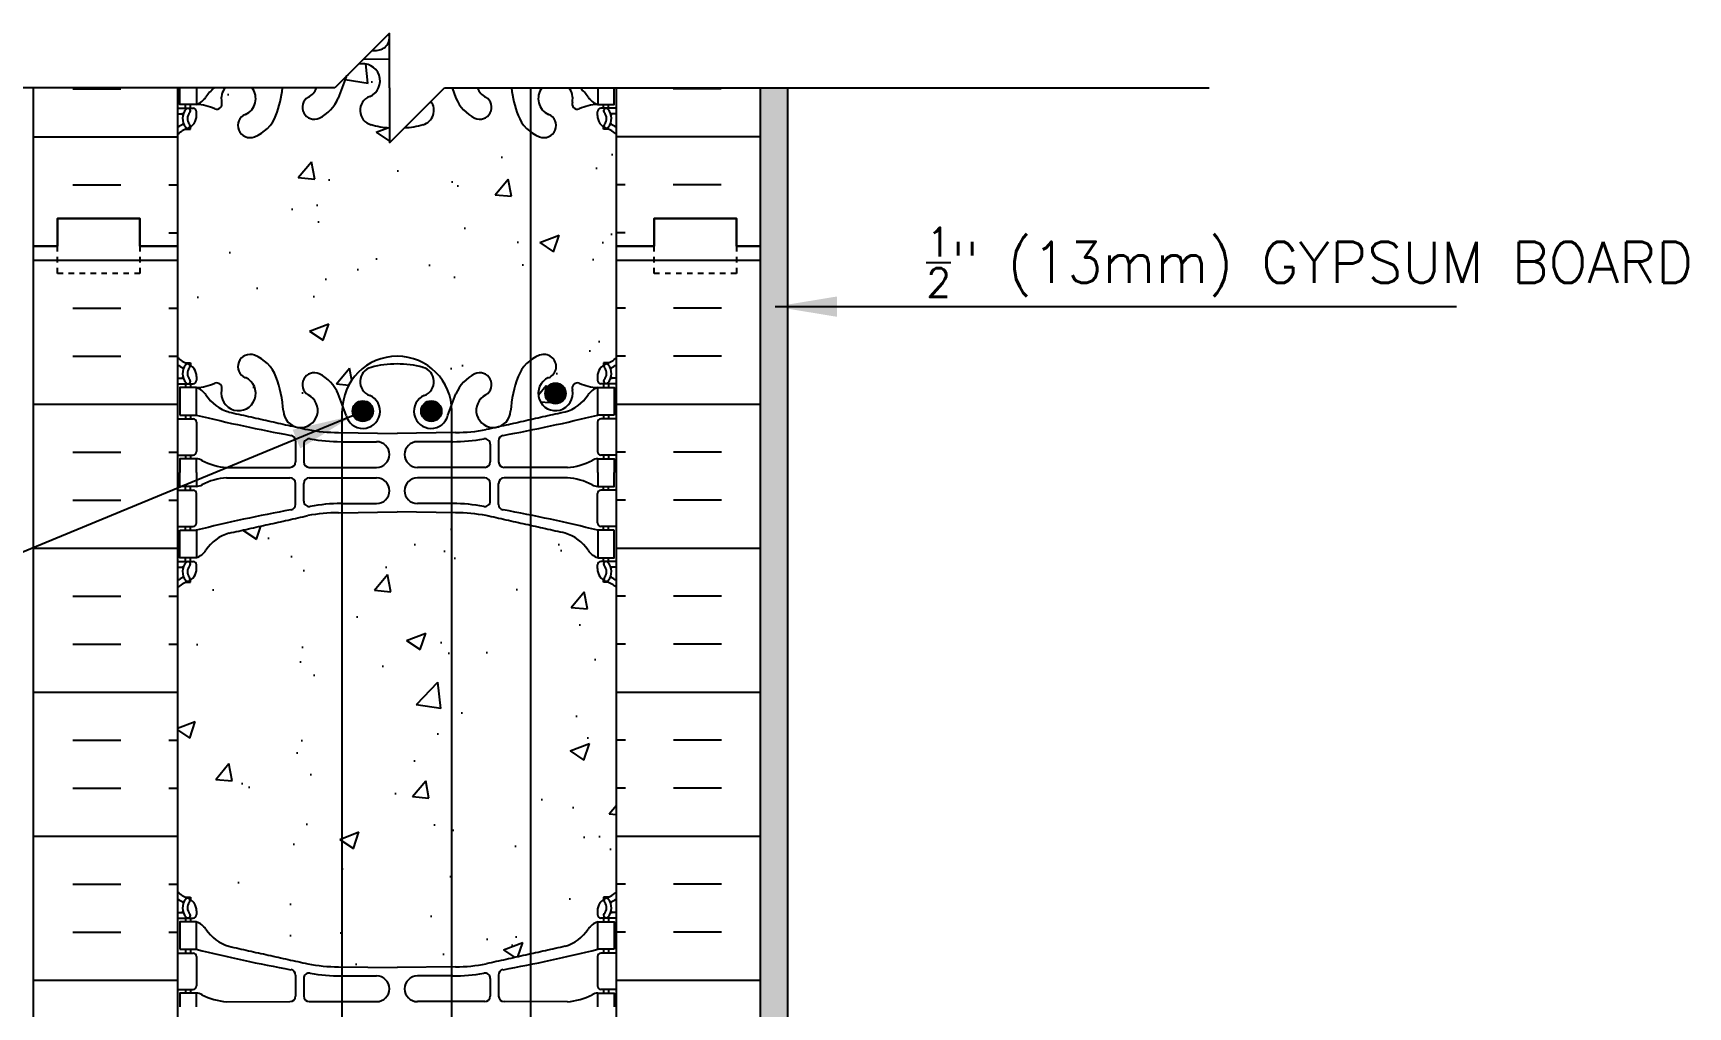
# Model space of a CAD drawing. Header units: inches. Extents: x 332.4 to 386.1, y 47.6 to 96.9.
# Drawn here: x 355.31 to 385.48, y 79.19 to 96.94 of the extents above; entities that cross this region are included whole.
import ezdxf

# ---------------------------------------------------------------- set-up
doc = ezdxf.new("R2010")
doc.units = ezdxf.units.IN
doc.header["$MEASUREMENT"] = 0
doc.linetypes.add('DASHED2', pattern=[0.375, 0.25, -0.125])
for name, color, linetype in [('HATCH', 12, 'Continuous'), ('line25', 2, 'Continuous'), ('LINE3', 3, 'Continuous'), ('LINE50', 5, 'Continuous'), ('LINE9', 9, 'Continuous'), ('TEXT', 4, 'Continuous'), ('Web_Edge', 9, 'Continuous')]:
    doc.layers.add(name, color=color, linetype=linetype)
doc.styles.add('DIM', font='romans.shx', dxfattribs={"width": 0.7})
doc.styles.add('ROMANS', font='romans.shx', dxfattribs={"height": 0.75})
doc.dimstyles.new('ext_12', dxfattribs={"dimscale": 12, "dimtxt": 0.09375, "dimasz": 0.09375, "dimexe": 0.09375, "dimexo": 0.0625, "dimgap": 0.0625, "dimtad": 1, "dimdec": 1, "dimzin": 3, "dimdsep": 46, "dimlunit": 4, "dimtxsty": 'DIM', "dimcen": 0.09, "dimdle": 0.09375, "dimclrt": 4, "dimadec": 0, "dimazin": 0, "dimtfac": 1, "dimtdec": 1, "dimtmove": 2, "dimatfit": 3, "dimfxl": 1, "dimfrac": 2, "dimtolj": 1, "dimtzin": 0, "dimarcsym": 0})

msp = doc.modelspace()

# ---------------------------------------------------------------- hatches: boundary and pattern name
at = {"layer": 'HATCH'}
h = msp.add_hatch(dxfattribs=at)
h.set_pattern_fill('AR-CONC', color=256, scale=0.5)
h.set_pattern_definition([(50, (0, 0), (3.5863, -0.31376), [0.375, -4.125]), (355, (0, 0), (-0.693757, 3.76096), [0.3, -3.3]), (100.4514, (0.299, -0.026), (2.892544, 3.4472), [0.3187, -3.50571]), (46.1842, (0, 1), (5.336207, -0.827596), [0.5625, -6.1875]), (96.6356, (0.4447, 0.931), (4.67331, 4.87059), [0.47805, -5.25857]), (351.1842, (0, 1), (4.67331, 4.87059), [0.45, -4.95]), (21, (0.5, 0.75), (2.984535, -2.013094), [0.375, -4.125]), (326, (0.5, 0.75), (1.216577, 3.62575), [0.3, -3.3]), (71.4514, (0.7487, 0.5822), (4.201112, 1.612656), [0.3187, -3.50571]), (37.5, (0, 0), (0.0607993, 1.6644693), [0, -3.26, 0, -3.35, 0, -3.3125]), (7.5, (0, 0), (1.315348, 1.9720586), [0, -1.91, 0, -3.185, 0, -1.2625]), (327.5, (-1.115, 0), (2.669112, -0.1127744), [0, -1.25, 0, -3.9, 0, -5.175]), (317.5, (-1.615, 0), (2.915931, 0.500525), [0, -1.625, 0, -2.59, 0, -3.675])])
h.paths.add_polyline_path([(364.386, 95.136, -0.142884), (364.156, 95.437, -0.054582), (364.034, 95.937), (363.415, 95.937, 0.189085), (363.57, 95.768, -0.940793), (363.366, 95.385, -0.173075), (363.02, 95.752), (362.952, 95.937), (362.813, 95.937), (362.567, 95.69, -0.536042), (362.423, 95.268, -0.048703), (362.087, 95.21), (361.813, 94.937), (361.813, 95.21, -0.049122), (361.475, 95.268, -0.734872), (361.451, 95.779, 0.923126), (361.246, 96.369), (361.023, 96.146), (360.877, 95.752, -0.173075), (360.531, 95.385, -0.940793), (360.328, 95.768, 0.189085), (360.483, 95.937), (359.864, 95.937, -0.054582), (359.741, 95.437, -0.21345), (359.349, 95.048, -1), (359.186, 95.456, 0.489775), (359.305, 95.937), (358.813, 95.937, 0.219854), (358.752, 95.681, -0.669601), (358.619, 95.561, 0.085348), (358.29, 95.636), (358.185, 95.636), (358.185, 95.566), (358.232, 95.566, -0.414214), (358.295, 95.504), (358.295, 95.436, -0.249069), (358.185, 95.229), (358.185, 95.188), (358.095, 95.188, 0.088416), (357.949, 95.09), (357.949, 93.056), (357.949, 91.021, 0.088416), (358.095, 90.924), (358.185, 90.924), (358.185, 90.882, -0.249069), (358.295, 90.675), (358.295, 90.608, -0.414214), (358.232, 90.545), (358.185, 90.545), (358.185, 90.475), (358.29, 90.475, 0.085348), (358.619, 90.551, -0.669601), (358.752, 90.431, 2.087231), (359.186, 90.655, -1), (359.349, 91.064, -0.21345), (359.741, 90.675, -0.069923), (359.878, 90.031, 1.702394), (360.328, 90.343, -0.940793), (360.531, 90.727, -0.173075), (360.877, 90.36), (360.955, 90.149, -0.384362), (361.95, 91.046, -0.382916), (362.944, 90.154), (363.02, 90.36, -0.173075), (363.366, 90.727, -0.940793), (363.57, 90.343, 1.702394), (364.019, 90.031, -0.069923), (364.156, 90.675, -0.142884), (364.386, 90.976)])
h.paths.add_polyline_path([(365.949, 95.09, 0.088416), (365.803, 95.188), (365.713, 95.188), (365.713, 95.229, -0.249069), (365.603, 95.436), (365.603, 95.504, -0.414214), (365.665, 95.566), (365.713, 95.566), (365.713, 95.636), (365.608, 95.636, 0.085348), (365.278, 95.561, -0.669601), (365.146, 95.681, 0.219854), (365.085, 95.937), (364.592, 95.937, 0.489775), (364.712, 95.456, -1), (364.548, 95.048, -0.068477), (364.386, 95.136), (364.386, 90.976, -0.068477), (364.548, 91.064, -1), (364.712, 90.655, 2.087231), (365.146, 90.431, -0.669601), (365.278, 90.551, 0.085348), (365.608, 90.475), (365.713, 90.475), (365.713, 90.545), (365.665, 90.545, -0.414214), (365.603, 90.608), (365.603, 90.675, -0.249069), (365.713, 90.882), (365.713, 90.924), (365.803, 90.924, 0.088416), (365.949, 91.021), (365.949, 93.056)])
h.paths.add_polyline_path([(365.026, 90.369, -1), (364.651, 90.369, -1)], flags=16)
edge = h.paths.add_edge_path()
edge.add_arc((360.877, 85.21), 2.984, 88.5984, 100.7454)
edge.add_spline(control_points=[(360.321, 88.141), (358.883, 87.821)], knot_values=[0, 0, 1, 1], degree=1, periodic=0)
edge.add_arc((359.09, 87.107), 0.743, 106.1893, 145.772)
edge.add_arc((358.167, 87.718), 0.364, 289.6613, 327.9576, ccw=False)
edge.add_line((358.29, 87.375), (358.232, 87.305))
edge.add_arc((358.232, 87.243), 0.0625, 0, 90, ccw=False)
edge.add_line((358.295, 87.243), (358.295, 87.175))
edge.add_arc((358.045, 87.175), 0.25, 304.0558, 360, ccw=False)
edge.add_line((358.185, 86.968), (358.185, 86.926))
edge.add_line((358.185, 86.926), (358.095, 86.926))
edge.add_arc((358.295, 86.468), 0.5, 113.5782, 133.7891)
edge.add_line((357.949, 86.829), (357.949, 84.731))
edge.add_line((357.949, 84.731), (360.95, 84.731))
edge.add_line((360.95, 84.731), (360.95, 88.193))
edge = h.paths.add_edge_path()
edge.add_line((360.95, 84.731), (357.949, 84.731))
edge.add_line((357.949, 84.731), (357.949, 81.283))
edge.add_arc((358.295, 81.644), 0.5, 226.2109, 246.4218)
edge.add_line((358.095, 81.185), (358.185, 81.185))
edge.add_line((358.185, 81.185), (358.185, 81.144))
edge.add_arc((358.045, 80.936), 0.25, 0, 55.9442, ccw=False)
edge.add_line((358.295, 80.936), (358.295, 80.869))
edge.add_arc((358.232, 80.869), 0.0625, -90, 0, ccw=False)
edge.add_line((358.232, 80.806), (358.29, 80.736))
edge.add_arc((358.167, 80.394), 0.364, 32.0424, 70.3387, ccw=False)
edge.add_arc((359.09, 81.005), 0.743, 214.228, 253.8107)
edge.add_spline(control_points=[(358.883, 80.291), (360.321, 79.971)], knot_values=[0, 0, 1, 1], degree=1, periodic=0)
edge.add_arc((360.877, 82.902), 2.984, 259.2546, 271.4016)
edge.add_line((360.95, 79.919), (360.95, 84.731))
h.paths.add_polyline_path([(362.95, 84.731), (360.95, 84.731), (360.95, 79.917), (361.949, 79.903), (362.95, 79.917)])
h.paths.add_polyline_path([(362.95, 88.194), (361.949, 88.209), (360.95, 88.194), (360.95, 84.731), (362.95, 84.731)])
edge = h.paths.add_edge_path()
edge.add_spline(control_points=[(364.386, 87.961), (363.577, 88.141)], knot_values=[0.436867, 0.436867, 1, 1], degree=1, periodic=0)
edge.add_arc((363.02, 85.21), 2.984, 79.2546, 91.3558)
edge.add_line((362.95, 88.193), (362.95, 84.731))
edge.add_line((362.95, 84.731), (363.306, 84.731))
edge.add_line((363.306, 84.731), (364.386, 84.731))
edge.add_line((364.386, 84.731), (364.386, 87.961))
edge = h.paths.add_edge_path()
edge.add_line((364.386, 84.731), (363.306, 84.731))
edge.add_line((363.306, 84.731), (362.95, 84.731))
edge.add_line((362.95, 84.731), (362.95, 79.919))
edge.add_arc((363.02, 82.902), 2.984, 268.6442, 280.7454)
edge.add_spline(control_points=[(363.577, 79.971), (364.386, 80.151)], knot_values=[0.436867, 0.436867, 1, 1], degree=1, periodic=0)
edge.add_line((364.386, 80.151), (364.386, 84.731))
edge = h.paths.add_edge_path()
edge.add_arc((365.603, 86.468), 0.5, 46.2109, 66.4218)
edge.add_line((365.803, 86.926), (365.713, 86.926))
edge.add_line((365.713, 86.926), (365.713, 86.968))
edge.add_arc((365.853, 87.175), 0.25, 180, 235.9442, ccw=False)
edge.add_line((365.603, 87.175), (365.603, 87.243))
edge.add_arc((365.665, 87.243), 0.0625, 90, 180, ccw=False)
edge.add_line((365.665, 87.305), (365.608, 87.375))
edge.add_arc((365.73, 87.718), 0.364, 212.0424, 250.3387, ccw=False)
edge.add_arc((364.807, 87.107), 0.743, 34.228, 73.8107)
edge.add_spline(control_points=[(365.014, 87.821), (364.386, 87.961)], knot_values=[0, 0, 0.436867, 0.436867], degree=1, periodic=0)
edge.add_line((364.386, 87.961), (364.386, 80.151))
edge.add_spline(control_points=[(364.386, 80.151), (365.014, 80.291)], knot_values=[0, 0, 0.436867, 0.436867], degree=1, periodic=0)
edge.add_arc((364.807, 81.005), 0.743, 286.1893, 325.772)
edge.add_arc((365.73, 80.394), 0.364, 109.6613, 147.9576, ccw=False)
edge.add_line((365.608, 80.736), (365.665, 80.806))
edge.add_arc((365.665, 80.869), 0.0625, 180, 270, ccw=False)
edge.add_line((365.603, 80.869), (365.603, 80.936))
edge.add_arc((365.853, 80.936), 0.25, 124.0558, 180, ccw=False)
edge.add_line((365.713, 81.144), (365.713, 81.185))
edge.add_line((365.713, 81.185), (365.803, 81.185))
edge.add_arc((365.603, 81.644), 0.5, 293.5782, 313.7891)
edge.add_line((365.949, 81.283), (365.949, 86.829))
edge = h.paths.add_edge_path()
edge.add_arc((360.877, 67.21), 2.984, 88.5984, 100.7454)
edge.add_spline(control_points=[(360.321, 70.141), (358.883, 69.821)], knot_values=[0, 0, 1, 1], degree=1, periodic=0)
edge.add_arc((359.09, 69.107), 0.743, 106.1893, 145.772)
edge.add_arc((358.167, 69.718), 0.364, 289.6613, 327.9576, ccw=False)
edge.add_line((358.29, 69.375), (358.232, 69.305))
edge.add_arc((358.232, 69.243), 0.0625, 0, 90, ccw=False)
edge.add_line((358.295, 69.243), (358.295, 69.175))
edge.add_arc((358.045, 69.175), 0.25, 304.0558, 360, ccw=False)
edge.add_line((358.185, 68.968), (358.185, 68.926))
edge.add_line((358.185, 68.926), (358.095, 68.926))
edge.add_arc((358.295, 68.468), 0.5, 113.5782, 133.7891)
edge.add_line((357.949, 68.829), (357.949, 63.283))
edge.add_arc((358.295, 63.644), 0.5, 226.2109, 246.4218)
edge.add_line((358.095, 63.185), (358.185, 63.185))
edge.add_line((358.185, 63.185), (358.185, 63.144))
edge.add_arc((358.045, 62.936), 0.25, 0, 55.9442, ccw=False)
edge.add_line((358.295, 62.936), (358.295, 62.869))
edge.add_arc((358.232, 62.869), 0.0625, -90, 0, ccw=False)
edge.add_line((358.232, 62.806), (358.29, 62.736))
edge.add_arc((358.167, 62.394), 0.364, 32.0424, 70.3387, ccw=False)
edge.add_arc((359.09, 63.005), 0.743, 214.228, 253.8107)
edge.add_spline(control_points=[(358.883, 62.291), (360.321, 61.971)], knot_values=[0, 0, 1, 1], degree=1, periodic=0)
edge.add_arc((360.877, 64.902), 2.984, 259.2546, 271.4016)
edge.add_line((360.95, 61.919), (360.95, 70.193))
h.paths.add_polyline_path([(361.949, 70.209), (360.95, 70.194), (360.95, 61.917), (361.949, 61.903)])
h.paths.add_polyline_path([(362.95, 70.194), (361.949, 70.209), (361.949, 61.903), (362.95, 61.917)])
edge = h.paths.add_edge_path()
edge.add_spline(control_points=[(364.386, 69.961), (363.577, 70.141)], knot_values=[0.436867, 0.436867, 1, 1], degree=1, periodic=0)
edge.add_arc((363.02, 67.21), 2.984, 79.2546, 91.3558)
edge.add_line((362.95, 70.193), (362.95, 61.919))
edge.add_arc((363.02, 64.902), 2.984, 268.6442, 280.7454)
edge.add_spline(control_points=[(363.577, 61.971), (364.386, 62.151)], knot_values=[0.436867, 0.436867, 1, 1], degree=1, periodic=0)
edge.add_line((364.386, 62.151), (364.386, 69.961))
edge = h.paths.add_edge_path()
edge.add_arc((365.603, 68.468), 0.5, 46.2109, 66.4218)
edge.add_line((365.803, 68.926), (365.713, 68.926))
edge.add_line((365.713, 68.926), (365.713, 68.968))
edge.add_arc((365.853, 69.175), 0.25, 180, 235.9442, ccw=False)
edge.add_line((365.603, 69.175), (365.603, 69.243))
edge.add_arc((365.665, 69.243), 0.0625, 90, 180, ccw=False)
edge.add_line((365.665, 69.305), (365.608, 69.375))
edge.add_arc((365.73, 69.718), 0.364, 212.0424, 250.3387, ccw=False)
edge.add_arc((364.807, 69.107), 0.743, 34.228, 73.8107)
edge.add_spline(control_points=[(365.014, 69.821), (364.386, 69.961)], knot_values=[0, 0, 0.436867, 0.436867], degree=1, periodic=0)
edge.add_line((364.386, 69.961), (364.386, 62.151))
edge.add_spline(control_points=[(364.386, 62.151), (365.014, 62.291)], knot_values=[0, 0, 0.436867, 0.436867], degree=1, periodic=0)
edge.add_arc((364.807, 63.005), 0.743, 286.1893, 325.772)
edge.add_arc((365.73, 62.394), 0.364, 109.6613, 147.9576, ccw=False)
edge.add_line((365.608, 62.736), (365.665, 62.806))
edge.add_arc((365.665, 62.869), 0.0625, 180, 270, ccw=False)
edge.add_line((365.603, 62.869), (365.603, 62.936))
edge.add_arc((365.853, 62.936), 0.25, 124.0558, 180, ccw=False)
edge.add_line((365.713, 63.144), (365.713, 63.185))
edge.add_line((365.713, 63.185), (365.803, 63.185))
edge.add_arc((365.603, 63.644), 0.5, 293.5782, 313.7891)
edge.add_line((365.949, 63.283), (365.949, 68.829))
h = msp.add_hatch(dxfattribs=at)
h.set_pattern_fill('AR-SAND', color=256, scale=0.25, angle=45, style=0)
h.set_pattern_definition([(82.5, (136.926, -4.07827), (-0.3517533, 0.3294818), [0, -0.38, 0, -0.425, 0, -0.40625]), (52.5, (136.926, -4.0783), (-0.1860344, 0.811745), [0, -0.205, 0, -0.3425, 0, -0.13125]), (12.5, (136.70857, -4.2957), (0.5495073, 0.5515081), [0, -0.125, 0, -0.45, 0, -0.5875]), (2.5, (136.7086, -4.2957), (0.3762605, 0.6865657), [0, -0.0625, 0, -0.295, 0, -0.3375])])
h.paths.add_polyline_path([(369.074, 95.937), (368.574, 95.937), (368.574, 93.056), (368.574, 75.056), (368.574, 60.556), (369.074, 60.556)])
h = msp.add_hatch(dxfattribs=at)
h.set_pattern_fill('INSUL', color=256, scale=7, style=0)
h.set_pattern_definition([(0, (-2568.213, -321.9536), (0, 2.625), []), (0, (-2568.213, -321.0786), (0, 2.625), [0.875, -0.875]), (0, (-2568.213, -320.2036), (0, 2.625), [0.875, -0.875])])
h.paths.add_polyline_path([(355.324, 75.056), (355.761, 75.056), (355.761, 75.556), (357.261, 75.556), (357.261, 75.056), (357.949, 75.056), (357.949, 93.056), (357.261, 93.056), (357.261, 93.556), (355.761, 93.556), (355.761, 93.056), (355.324, 93.056)])
h = msp.add_hatch(dxfattribs=at)
h.set_pattern_fill('INSUL', color=256, scale=7, style=0)
h.set_pattern_definition([(180, (3292.1102, -321.9536), (0, 2.625), []), (180, (3292.1102, -321.0786), (0, 2.625), [0.875, -0.875]), (180, (3292.1102, -320.2036), (0, 2.625), [0.875, -0.875])])
h.paths.add_polyline_path([(368.574, 75.056), (368.136, 75.056), (368.136, 75.556), (366.636, 75.556), (366.636, 75.056), (365.949, 75.056), (365.949, 93.056), (366.636, 93.056), (366.636, 93.556), (368.136, 93.556), (368.136, 93.056), (368.574, 93.056)])
at = {"layer": 'LINE3'}
for points in [[(364.651, 90.369, 1), (365.026, 90.369, 1)], [(361.512, 90.046, 1), (361.137, 90.046, 1)], [(362.387, 90.046, 1), (362.762, 90.046, 1)]]:
    msp.add_hatch(color=256, dxfattribs=at).paths.add_polyline_path(points)

# ---------------------------------------------------------------- linework, layer by layer
at = {"layer": 'HATCH'}
for p, q in [((356.037, 95.921), (356.912, 95.921)), ((367.86, 95.921), (366.985, 95.921)), ((355.324, 95.046), (357.949, 95.046)), ((368.574, 95.046), (365.949, 95.046)), ((356.037, 94.171), (356.912, 94.171)), ((357.787, 94.171), (357.949, 94.171)), ((366.11, 94.171), (365.949, 94.171)), ((367.86, 94.171), (366.985, 94.171)), ((357.787, 93.296), (357.949, 93.296)), ((366.11, 93.296), (365.949, 93.296))]:
    msp.add_line(p, q, dxfattribs=at)
at = {"layer": 'line25'}
for p, q in [((357.949, 95.937), (357.949, 93.056)), ((365.949, 93.056), (365.949, 95.937)), ((357.949, 93.056), (357.949, 75.056)), ((365.949, 75.056), (365.949, 93.056))]:
    msp.add_line(p, q, dxfattribs=at)
at = {"layer": 'LINE3'}
for p, q in [((364.386, 56.556), (364.386, 95.937)), ((360.95, 58.554), (360.95, 90.046)), ((362.95, 58.554), (362.95, 90.046))]:
    msp.add_line(p, q, dxfattribs=at)
for centre in [(364.838, 90.369), (361.325, 90.046), (362.574, 90.046)]:
    msp.add_circle(centre, 0.188, dxfattribs=at)
for start, end in [(90, 180), (0, 90)]:
    msp.add_arc((361.95, 90.046), 1, start, end, dxfattribs=at)
at = {"layer": 'LINE50'}
for p, q in [((355.324, 93.056), (355.324, 95.937)), ((368.574, 93.056), (368.574, 95.937)), ((355.324, 75.056), (355.324, 93.056)), ((368.574, 75.056), (368.574, 93.056))]:
    msp.add_line(p, q, dxfattribs=at)
at = {"layer": 'LINE50', "color": 9}
msp.add_line((369.074, 60.556), (369.074, 95.937), dxfattribs=at)
at = {"layer": 'LINE50'}
for points in [[(357.949, 93.056), (357.261, 93.056), (357.261, 93.556), (355.761, 93.556), (355.761, 93.056), (355.324, 93.056)], [(355.324, 93.056), (355.761, 93.056), (355.761, 93.556), (357.261, 93.556), (357.261, 93.056), (357.949, 93.056)], [(365.949, 93.056), (366.636, 93.056), (366.636, 93.556), (368.136, 93.556), (368.136, 93.056), (368.574, 93.056)], [(368.574, 93.056), (368.136, 93.056), (368.136, 93.556), (366.636, 93.556), (366.636, 93.056), (365.949, 93.056)]]:
    msp.add_lwpolyline(points, dxfattribs=at)
at = {"layer": 'LINE9'}
for p, q in [((361.813, 96.937), (360.813, 95.937)), ((361.813, 95.937), (361.813, 96.937)), ((360.813, 95.937), (346.874, 95.937)), ((361.813, 94.937), (362.813, 95.937)), ((361.813, 95.937), (361.813, 94.937)), ((362.813, 95.937), (376.753, 95.937))]:
    msp.add_line(p, q, dxfattribs=at)
at = {"layer": 'LINE9', "linetype": 'DASHED2', "ltscale": 0.15}
for points in [[(357.261, 93.056), (357.261, 93.056), (357.261, 92.556), (355.761, 92.556), (355.761, 93.056), (355.761, 93.056)], [(368.136, 93.056), (368.136, 93.056), (368.136, 92.556), (366.636, 92.556), (366.636, 93.056), (366.636, 93.056)]]:
    msp.add_lwpolyline(points, dxfattribs=at)
at = {"layer": 'TEXT'}
for points in [[(356.038, 94.043, 0, 0.36, 0), (354.958, 94.043, 0, 0, 0), (345.433, 94.043, 0, 0, 0)], [(364.386, 84.731, 0, 0.36, 0), (363.306, 84.731, 0, 0, 0), (339.258, 84.731, 0, 0, 0)]]:
    msp.add_lwpolyline(points, format="xyseb", dxfattribs=at)
at = {"layer": 'Web_Edge'}
for p, q in [((361.499, 96.623), (361.576, 96.623)), ((361.338, 96.461), (361.813, 96.468)), ((361.02, 96.139), (360.877, 95.752)), ((362.952, 95.937), (363.02, 95.752)), ((357.949, 95.566), (358.232, 95.566)), ((357.949, 95.466), (358.027, 95.466)), ((358.095, 95.566), (358.095, 95.636)), ((358.185, 95.566), (358.185, 95.636)), ((358.295, 95.436), (358.295, 95.504)), ((365.603, 95.436), (365.603, 95.504)), ((365.949, 95.566), (365.665, 95.566)), ((365.713, 95.566), (365.713, 95.636)), ((365.803, 95.566), (365.803, 95.636)), ((365.949, 95.466), (365.871, 95.466)), ((358.095, 95.188), (358.185, 95.188)), ((358.185, 95.188), (358.185, 95.229)), ((365.713, 95.188), (365.713, 95.229)), ((365.803, 95.188), (365.713, 95.188)), ((358.095, 90.924), (358.185, 90.924)), ((358.185, 90.924), (358.185, 90.882)), ((365.803, 90.924), (365.713, 90.924)), ((365.713, 90.924), (365.713, 90.882)), ((357.949, 90.645), (358.027, 90.645)), ((357.949, 90.545), (358.232, 90.545)), ((358.095, 90.545), (358.095, 90.475)), ((358.185, 90.545), (358.185, 90.475)), ((358.295, 90.675), (358.295, 90.608)), ((365.603, 90.675), (365.603, 90.608)), ((365.949, 90.545), (365.665, 90.545)), ((365.713, 90.545), (365.713, 90.475)), ((365.803, 90.545), (365.803, 90.475)), ((365.949, 90.645), (365.871, 90.645)), ((361.02, 89.973), (360.877, 90.36)), ((362.877, 89.973), (363.02, 90.36)), ((358.095, 89.975), (358.095, 89.905)), ((358.185, 89.975), (358.185, 89.905)), ((365.713, 89.975), (365.713, 89.905)), ((365.803, 89.975), (365.803, 89.905)), ((357.949, 89.905), (358.232, 89.905)), ((358.295, 89.843), (358.295, 89.308)), ((360.882, 89.657), (361.949, 89.641)), ((363.015, 89.657), (361.949, 89.641)), ((365.603, 89.843), (365.603, 89.308)), ((365.949, 89.905), (365.665, 89.905)), ((360.097, 89.505), (360.097, 89.121)), ((360.249, 89.443), (360.249, 89.121)), ((360.929, 89.489), (361.576, 89.489)), ((362.968, 89.489), (362.321, 89.489)), ((363.648, 89.443), (363.648, 89.121)), ((363.801, 89.505), (363.801, 89.121)), ((357.949, 89.245), (358.232, 89.245)), ((358.095, 89.245), (358.095, 89.175)), ((358.185, 89.245), (358.185, 89.175)), ((358.842, 89.02), (359.997, 89.021)), ((360.349, 89.021), (361.576, 89.021)), ((363.548, 89.021), (362.321, 89.021)), ((365.055, 89.02), (363.901, 89.021)), ((365.949, 89.245), (365.665, 89.245)), ((365.713, 89.245), (365.713, 89.175)), ((365.803, 89.245), (365.803, 89.175)), ((358.842, 88.831), (359.997, 88.83)), ((360.097, 88.345), (360.097, 88.73)), ((360.249, 88.407), (360.249, 88.73)), ((360.349, 88.83), (361.576, 88.83)), ((363.548, 88.83), (362.321, 88.83)), ((363.648, 88.407), (363.648, 88.73)), ((363.801, 88.345), (363.801, 88.73)), ((365.055, 88.831), (363.901, 88.83)), ((357.949, 88.605), (358.232, 88.605)), ((358.095, 88.605), (358.095, 88.675)), ((358.185, 88.605), (358.185, 88.675)), ((358.295, 88.008), (358.295, 88.543)), ((365.603, 88.008), (365.603, 88.543)), ((365.949, 88.605), (365.665, 88.605)), ((365.713, 88.605), (365.713, 88.675)), ((365.803, 88.605), (365.803, 88.675)), ((360.882, 88.193), (361.949, 88.209)), ((360.929, 88.361), (361.576, 88.361)), ((363.015, 88.193), (361.949, 88.209)), ((362.968, 88.361), (362.321, 88.361)), ((357.949, 87.945), (358.232, 87.945)), ((358.095, 87.875), (358.095, 87.945)), ((358.185, 87.875), (358.185, 87.945)), ((365.949, 87.945), (365.665, 87.945)), ((365.713, 87.875), (365.713, 87.945)), ((365.803, 87.875), (365.803, 87.945)), ((357.949, 87.305), (358.232, 87.305)), ((357.949, 87.205), (358.027, 87.205)), ((358.095, 87.305), (358.095, 87.375)), ((358.185, 87.305), (358.185, 87.375)), ((358.295, 87.175), (358.295, 87.243)), ((365.603, 87.175), (365.603, 87.243)), ((365.949, 87.305), (365.665, 87.305)), ((365.713, 87.305), (365.713, 87.375)), ((365.803, 87.305), (365.803, 87.375)), ((365.949, 87.205), (365.871, 87.205)), ((358.095, 86.926), (358.185, 86.926)), ((358.185, 86.926), (358.185, 86.968)), ((365.713, 86.926), (365.713, 86.968)), ((365.803, 86.926), (365.713, 86.926)), ((358.095, 81.185), (358.185, 81.185)), ((358.185, 81.185), (358.185, 81.144)), ((365.803, 81.185), (365.713, 81.185)), ((365.713, 81.185), (365.713, 81.144)), ((357.949, 80.906), (358.027, 80.906)), ((358.295, 80.936), (358.295, 80.869)), ((365.603, 80.936), (365.603, 80.869)), ((365.949, 80.906), (365.871, 80.906)), ((357.949, 80.806), (358.232, 80.806)), ((358.095, 80.806), (358.095, 80.736)), ((358.185, 80.806), (358.185, 80.736)), ((365.949, 80.806), (365.665, 80.806)), ((365.713, 80.806), (365.713, 80.736)), ((365.803, 80.806), (365.803, 80.736)), ((357.949, 80.166), (358.232, 80.166)), ((358.095, 80.236), (358.095, 80.166)), ((358.185, 80.236), (358.185, 80.166)), ((358.295, 80.104), (358.295, 79.569)), ((365.603, 80.104), (365.603, 79.569)), ((365.949, 80.166), (365.665, 80.166)), ((365.713, 80.236), (365.713, 80.166)), ((365.803, 80.236), (365.803, 80.166)), ((360.097, 79.767), (360.097, 79.382)), ((360.249, 79.704), (360.249, 79.382)), ((360.882, 79.918), (361.949, 79.903)), ((360.929, 79.75), (361.576, 79.75)), ((363.015, 79.918), (361.949, 79.903)), ((362.968, 79.75), (362.321, 79.75)), ((363.648, 79.704), (363.648, 79.382)), ((363.801, 79.767), (363.801, 79.382)), ((357.949, 79.506), (358.232, 79.506)), ((358.095, 79.506), (358.095, 79.436)), ((358.185, 79.506), (358.185, 79.436)), ((365.949, 79.506), (365.665, 79.506)), ((365.713, 79.506), (365.713, 79.436)), ((365.803, 79.506), (365.803, 79.436)), ((358.842, 79.281), (359.997, 79.282)), ((360.349, 79.282), (361.576, 79.282)), ((363.548, 79.282), (362.321, 79.282)), ((365.055, 79.281), (363.901, 79.282))]:
    msp.add_line(p, q, dxfattribs=at)
for points in [[(358.29, 95.937), (358.29, 95.636), (357.99, 95.636), (357.99, 95.937)], [(365.608, 95.937), (365.608, 95.636), (365.908, 95.636), (365.908, 95.937)], [(358.29, 88.925), (358.29, 89.175), (357.99, 89.175), (357.99, 88.925)], [(365.608, 88.925), (365.608, 89.175), (365.908, 89.175), (365.908, 88.925)], [(358.29, 88.925), (358.29, 88.675), (357.99, 88.675), (357.99, 88.925)], [(365.608, 88.925), (365.608, 88.675), (365.908, 88.675), (365.908, 88.925)], [(358.29, 79.186), (358.29, 79.436), (357.99, 79.436), (357.99, 79.186)], [(365.608, 79.186), (365.608, 79.436), (365.908, 79.436), (365.908, 79.186)]]:
    msp.add_lwpolyline(points, dxfattribs=at)
for points in [[(357.99, 89.975), (358.29, 89.975), (358.29, 90.475), (357.99, 90.475)], [(365.908, 89.975), (365.608, 89.975), (365.608, 90.475), (365.908, 90.475)], [(357.99, 87.875), (358.29, 87.875), (358.29, 87.375), (357.99, 87.375)], [(365.908, 87.875), (365.608, 87.875), (365.608, 87.375), (365.908, 87.375)], [(357.99, 80.236), (358.29, 80.236), (358.29, 80.736), (357.99, 80.736)], [(365.908, 80.236), (365.608, 80.236), (365.608, 80.736), (365.908, 80.736)]]:
    msp.add_lwpolyline(points, close=True, dxfattribs=at)
for centre, radius, start, end in [((361.576, 96.857), 0.234, 270, 16.7327), ((361.325, 96.066), 0.314, 293.8084, 104.652), ((361.325, 96.066), 0.314, 165.348, 166.5854), ((358.167, 95.979), 0.364, 289.6613, 325.0225), ((359.09, 95.368), 0.743, 130.0359, 147.2081), ((358.661, 95.648), 0.0968, 249.5669, 19.8449), ((359.059, 95.743), 0.314, 141.8137, 191.4114), ((359.059, 95.743), 0.314, 293.8084, 38.1863), ((357.519, 96.246), 2.365, 339.9985, 352.4954), ((360.441, 95.583), 0.217, 121.463, 294.4736), ((360.19, 96.05), 0.314, 296.0652, 338.8946), ((360.191, 96.053), 0.75, 297.0295, 336.3062), ((361.543, 95.527), 0.268, 109.9662, 255.2108), ((362.354, 95.527), 0.268, 284.7892, 37.5619), ((363.707, 96.053), 0.75, 203.6938, 242.9705), ((363.456, 95.583), 0.217, 245.5264, 58.537), ((363.707, 96.05), 0.314, 201.1054, 243.9348), ((366.378, 96.246), 2.365, 187.5046, 200.0015), ((364.838, 95.743), 0.314, 141.8137, 246.1916), ((364.838, 95.743), 0.314, 348.5886, 38.1863), ((365.237, 95.648), 0.0968, 160.1551, 290.4331), ((364.807, 95.368), 0.743, 32.7919, 49.9641), ((365.73, 95.979), 0.364, 214.9775, 250.3387), ((358.027, 95.447), 0.0196, 344.5099, 90.5968), ((358.288, 95.382), 0.25, 137.5391, 219.8855), ((358.137, 95.52), 0.045, 317.5391, 137.5391), ((358.288, 95.382), 0.16, 137.5391, 219.9999), ((358.045, 95.436), 0.25, 289.4712, 360), ((358.232, 95.504), 0.0625, 360, 90), ((358.235, 94.641), 0.997, 66.8533, 86.8462), ((359.267, 95.252), 0.22, 111.8037, 291.8037), ((359.11, 95.681), 0.677, 290.6803, 338.8761), ((364.787, 95.681), 0.677, 201.1239, 249.3197), ((364.63, 95.252), 0.22, 248.1963, 68.1963), ((365.663, 94.641), 0.997, 93.1538, 113.1467), ((365.665, 95.504), 0.0625, 90, 180), ((365.853, 95.436), 0.25, 180, 250.5288), ((365.76, 95.52), 0.045, 42.4609, 222.4609), ((365.609, 95.382), 0.16, 320.0001, 42.4609), ((365.609, 95.382), 0.25, 320.1145, 42.4609), ((365.871, 95.447), 0.0196, 89.4032, 195.4901), ((358.295, 94.729), 0.6, 114.9252, 125.2168), ((358.295, 94.729), 0.5, 109.4712, 133.7891), ((358.033, 95.292), 0.021, 296.0043, 16.536), ((358.131, 95.251), 0.045, 220.8121, 38.552), ((361.937, 96.96), 1.754, 254.7082, 265.9571), ((361.96, 96.96), 1.754, 274.1387, 285.2918), ((365.767, 95.251), 0.045, 141.448, 319.1879), ((365.603, 94.729), 0.5, 46.2109, 70.5288), ((365.865, 95.292), 0.021, 163.464, 243.9957), ((365.603, 94.729), 0.6, 54.7832, 65.0748), ((358.295, 91.382), 0.5, 226.2109, 250.5288), ((358.295, 91.382), 0.6, 234.7832, 245.0748), ((358.288, 90.73), 0.25, 140.1145, 222.4609), ((358.033, 90.819), 0.021, 343.464, 63.9957), ((358.131, 90.861), 0.045, 321.448, 139.1879), ((358.045, 90.675), 0.25, 0, 70.5288), ((358.288, 90.73), 0.16, 140.0001, 222.4609), ((359.267, 90.86), 0.22, 68.1963, 248.1963), ((359.11, 90.431), 0.677, 21.1239, 69.3197), ((361.543, 90.585), 0.268, 104.7892, 250.0338), ((361.937, 89.152), 1.754, 89.6229, 105.2918), ((361.96, 89.152), 1.754, 74.7082, 90.3771), ((362.354, 90.585), 0.268, 289.9662, 75.2108), ((364.787, 90.431), 0.677, 110.6803, 158.8761), ((364.63, 90.86), 0.22, 291.8037, 111.8037), ((365.853, 90.675), 0.25, 109.4712, 180), ((365.767, 90.861), 0.045, 40.8121, 218.552), ((365.609, 90.73), 0.16, 317.5391, 39.9999), ((365.603, 91.382), 0.5, 289.4712, 313.7891), ((365.609, 90.73), 0.25, 317.5391, 39.8855), ((365.865, 90.819), 0.021, 116.0043, 196.536), ((365.603, 91.382), 0.6, 294.9252, 305.2168), ((358.027, 90.665), 0.0196, 269.4032, 15.4901), ((358.137, 90.591), 0.045, 222.4609, 42.4609), ((358.232, 90.608), 0.0625, 270, 0), ((358.235, 91.471), 0.997, 273.1538, 293.1467), ((358.661, 90.463), 0.0968, 340.1551, 110.4331), ((359.059, 90.369), 0.314, 168.5886, 66.1916), ((357.519, 89.866), 2.365, 4.3895, 20.0015), ((360.441, 90.529), 0.217, 65.5264, 238.537), ((360.191, 90.059), 0.75, 23.6938, 62.9705), ((363.707, 90.059), 0.75, 117.0295, 156.3062), ((363.456, 90.529), 0.217, 301.463, 114.4736), ((366.378, 89.866), 2.365, 159.9985, 175.6105), ((364.838, 90.369), 0.314, 113.8084, 11.4114), ((365.237, 90.463), 0.0968, 69.5669, 199.8449), ((365.663, 91.471), 0.997, 246.8533, 266.8462), ((365.665, 90.608), 0.0625, 180, 270), ((365.76, 90.591), 0.045, 137.5391, 317.5391), ((365.871, 90.665), 0.0196, 164.5099, 270.5968), ((358.167, 90.133), 0.364, 34.9775, 70.3387), ((359.09, 90.744), 0.743, 212.7919, 253.8107), ((360.19, 90.062), 0.314, 182.7357, 63.9348), ((361.325, 90.046), 0.314, 193.4146, 66.1916), ((362.572, 90.046), 0.314, 113.8084, 346.5854), ((363.707, 90.062), 0.314, 116.0652, 357.2643), ((364.807, 90.744), 0.743, 286.1893, 327.2081), ((365.73, 90.133), 0.364, 109.6613, 145.0225), ((365.098, 117.396), 28.253, 256.0552, 259.6343), ((358.799, 117.396), 28.253, 280.3657, 283.9448), ((358.232, 89.843), 0.0625, 0, 90), ((360.877, 92.641), 2.984, 259.2546, 270.0995), ((363.02, 92.641), 2.984, 269.9005, 280.7454), ((365.665, 89.843), 0.0625, 90, 180), ((358.232, 89.308), 0.0625, 270, 0), ((359.997, 89.505), 0.1, 360, 79.6343), ((360.349, 89.443), 0.1, 79.2546, 180), ((360.924, 92.473), 2.984, 259.2546, 270.0995), ((361.576, 89.255), 0.234, 270, 90), ((362.321, 89.255), 0.234, 90, 270), ((362.973, 92.473), 2.984, 269.9005, 280.7454), ((363.548, 89.443), 0.1, 0, 100.7454), ((363.901, 89.505), 0.1, 100.3657, 180), ((365.665, 89.308), 0.0625, 180, 270), ((358.286, 88.957), 0.219, 60.4937, 88.92), ((358.927, 90.176), 1.16, 242.5844, 265.8032), ((359.997, 89.121), 0.1, 270.0388, 360), ((360.349, 89.121), 0.1, 180, 270), ((363.548, 89.121), 0.1, 270, 0), ((363.901, 89.121), 0.1, 180, 269.9612), ((364.97, 90.176), 1.16, 274.1968, 297.4156), ((365.612, 88.957), 0.219, 91.08, 119.5063), ((358.286, 88.894), 0.219, 271.08, 299.5063), ((358.927, 87.674), 1.16, 94.1968, 117.4156), ((359.997, 88.73), 0.1, 0, 89.9612), ((360.349, 88.73), 0.1, 90, 180), ((361.576, 88.596), 0.234, 270, 90), ((362.321, 88.596), 0.234, 90, 270), ((363.548, 88.73), 0.1, 0, 90), ((363.901, 88.73), 0.1, 90.0388, 180), ((364.97, 87.674), 1.16, 62.5844, 85.8032), ((365.612, 88.894), 0.219, 240.4937, 268.92), ((358.232, 88.543), 0.0625, 0, 90), ((360.349, 88.407), 0.1, 180, 280.7454), ((363.548, 88.407), 0.1, 259.2546, 0), ((365.665, 88.543), 0.0625, 90, 180), ((365.098, 60.455), 28.253, 100.3657, 103.9448), ((359.997, 88.345), 0.1, 280.3657, 0), ((360.877, 85.21), 2.984, 89.9005, 100.7454), ((360.924, 85.377), 2.984, 89.9005, 100.7454), ((362.973, 85.377), 2.984, 79.2546, 90.0995), ((363.02, 85.21), 2.984, 79.2546, 90.0995), ((363.901, 88.345), 0.1, 180, 259.6343), ((358.799, 60.455), 28.253, 76.0552, 79.6343), ((358.232, 88.008), 0.0625, 270, 0), ((359.09, 87.107), 0.743, 106.1893, 147.2081), ((364.807, 87.107), 0.743, 32.7919, 73.8107), ((365.665, 88.008), 0.0625, 180, 270), ((358.167, 87.718), 0.364, 289.6613, 325.0225), ((365.73, 87.718), 0.364, 214.9775, 250.3387), ((358.027, 87.186), 0.0196, 344.5099, 90.5968), ((358.288, 87.121), 0.25, 137.5391, 219.8855), ((358.137, 87.259), 0.045, 317.5391, 137.5391), ((358.288, 87.121), 0.16, 137.5391, 219.9999), ((358.232, 87.243), 0.0625, 360, 90), ((365.665, 87.243), 0.0625, 90, 180), ((365.76, 87.259), 0.045, 42.4609, 222.4609), ((365.609, 87.121), 0.16, 320.0001, 42.4609), ((365.609, 87.121), 0.25, 320.1145, 42.4609), ((365.871, 87.186), 0.0196, 89.4032, 195.4901), ((358.295, 86.468), 0.6, 114.9252, 125.2168), ((358.295, 86.468), 0.5, 109.4712, 133.7891), ((358.033, 87.031), 0.021, 296.0043, 16.536), ((358.131, 86.99), 0.045, 220.8121, 38.552), ((358.045, 87.175), 0.25, 289.4712, 360), ((365.853, 87.175), 0.25, 180, 250.5288), ((365.767, 86.99), 0.045, 141.448, 319.1879), ((365.603, 86.468), 0.5, 46.2109, 70.5288), ((365.865, 87.031), 0.021, 163.464, 243.9957), ((365.603, 86.468), 0.6, 54.7832, 65.0748), ((358.295, 81.644), 0.5, 226.2109, 250.5288), ((358.131, 81.122), 0.045, 321.448, 139.1879), ((358.045, 80.936), 0.25, 0, 70.5288), ((365.853, 80.936), 0.25, 109.4712, 180), ((365.767, 81.122), 0.045, 40.8121, 218.552), ((365.603, 81.644), 0.5, 289.4712, 313.7891), ((358.295, 81.644), 0.6, 234.7832, 245.0748), ((358.027, 80.926), 0.0196, 269.4032, 15.4901), ((358.288, 80.991), 0.25, 140.1145, 222.4609), ((358.033, 81.081), 0.021, 343.464, 63.9957), ((358.137, 80.853), 0.045, 222.4609, 42.4609), ((358.288, 80.991), 0.16, 140.0001, 222.4609), ((358.232, 80.869), 0.0625, 270, 0), ((365.665, 80.869), 0.0625, 180, 270), ((365.76, 80.853), 0.045, 137.5391, 317.5391), ((365.609, 80.991), 0.16, 317.5391, 39.9999), ((365.609, 80.991), 0.25, 317.5391, 39.8855), ((365.865, 81.081), 0.021, 116.0043, 196.536), ((365.871, 80.926), 0.0196, 164.5099, 270.5968), ((365.603, 81.644), 0.6, 294.9252, 305.2168), ((358.167, 80.394), 0.364, 34.9775, 70.3387), ((359.09, 81.005), 0.743, 212.7919, 253.8107), ((364.807, 81.005), 0.743, 286.1893, 327.2081), ((365.73, 80.394), 0.364, 109.6613, 145.0225), ((358.232, 80.104), 0.0625, 0, 90), ((365.098, 107.657), 28.253, 256.0552, 259.6343), ((360.877, 82.902), 2.984, 259.2546, 270.0995), ((363.02, 82.902), 2.984, 269.9005, 280.7454), ((358.799, 107.657), 28.253, 280.3657, 283.9448), ((365.665, 80.104), 0.0625, 90, 180), ((359.997, 79.767), 0.1, 360, 79.6343), ((360.349, 79.704), 0.1, 79.2546, 180), ((360.924, 82.734), 2.984, 259.2546, 270.0995), ((361.576, 79.516), 0.234, 270, 90), ((362.321, 79.516), 0.234, 90, 270), ((362.973, 82.734), 2.984, 269.9005, 280.7454), ((363.548, 79.704), 0.1, 0, 100.7454), ((363.901, 79.767), 0.1, 100.3657, 180), ((358.232, 79.569), 0.0625, 270, 0), ((358.286, 79.218), 0.219, 60.4937, 88.92), ((358.927, 80.438), 1.16, 242.5844, 265.8032), ((359.997, 79.382), 0.1, 270.0388, 360), ((360.349, 79.382), 0.1, 180, 270), ((363.548, 79.382), 0.1, 270, 0), ((363.901, 79.382), 0.1, 180, 269.9612), ((364.97, 80.438), 1.16, 274.1968, 297.4156), ((365.612, 79.218), 0.219, 91.08, 119.5063), ((365.665, 79.569), 0.0625, 180, 270)]:
    msp.add_arc(centre, radius, start, end, dxfattribs=at)
for points in [[(358.883, 90.03), (360.321, 89.709)], [(365.014, 90.03), (363.577, 89.709)], [(358.883, 87.821), (360.321, 88.141)], [(365.014, 87.821), (363.577, 88.141)], [(358.883, 80.291), (360.321, 79.971)], [(365.014, 80.291), (363.577, 79.971)]]:
    msp.add_open_spline(points, degree=1, dxfattribs=at)

# ---------------------------------------------------------------- texts
at = {"layer": 'TEXT', "insert": (385.581, 92.758), "char_height": 0.75, "width": 14.45078, "attachment_point": 6, "style": 'ROMANS'}
msp.add_mtext('\\A1;{\\H0.7x;\\S1/2;}" (13mm) GYPSUM BOARD', dxfattribs=at)

# ---------------------------------------------------------------- leaders
at = {"layer": 'TEXT'}
for points in [[(368.844, 91.951), (381.267, 91.951)], [(361.155, 89.966), (348.468, 84.731), (339.258, 84.731)]]:
    msp.add_leader(points, dimstyle='ext_12', override={"dimgap": 0.0625, "dimtad": 0}, dxfattribs=at)

doc.saveas('drawing.dxf')
